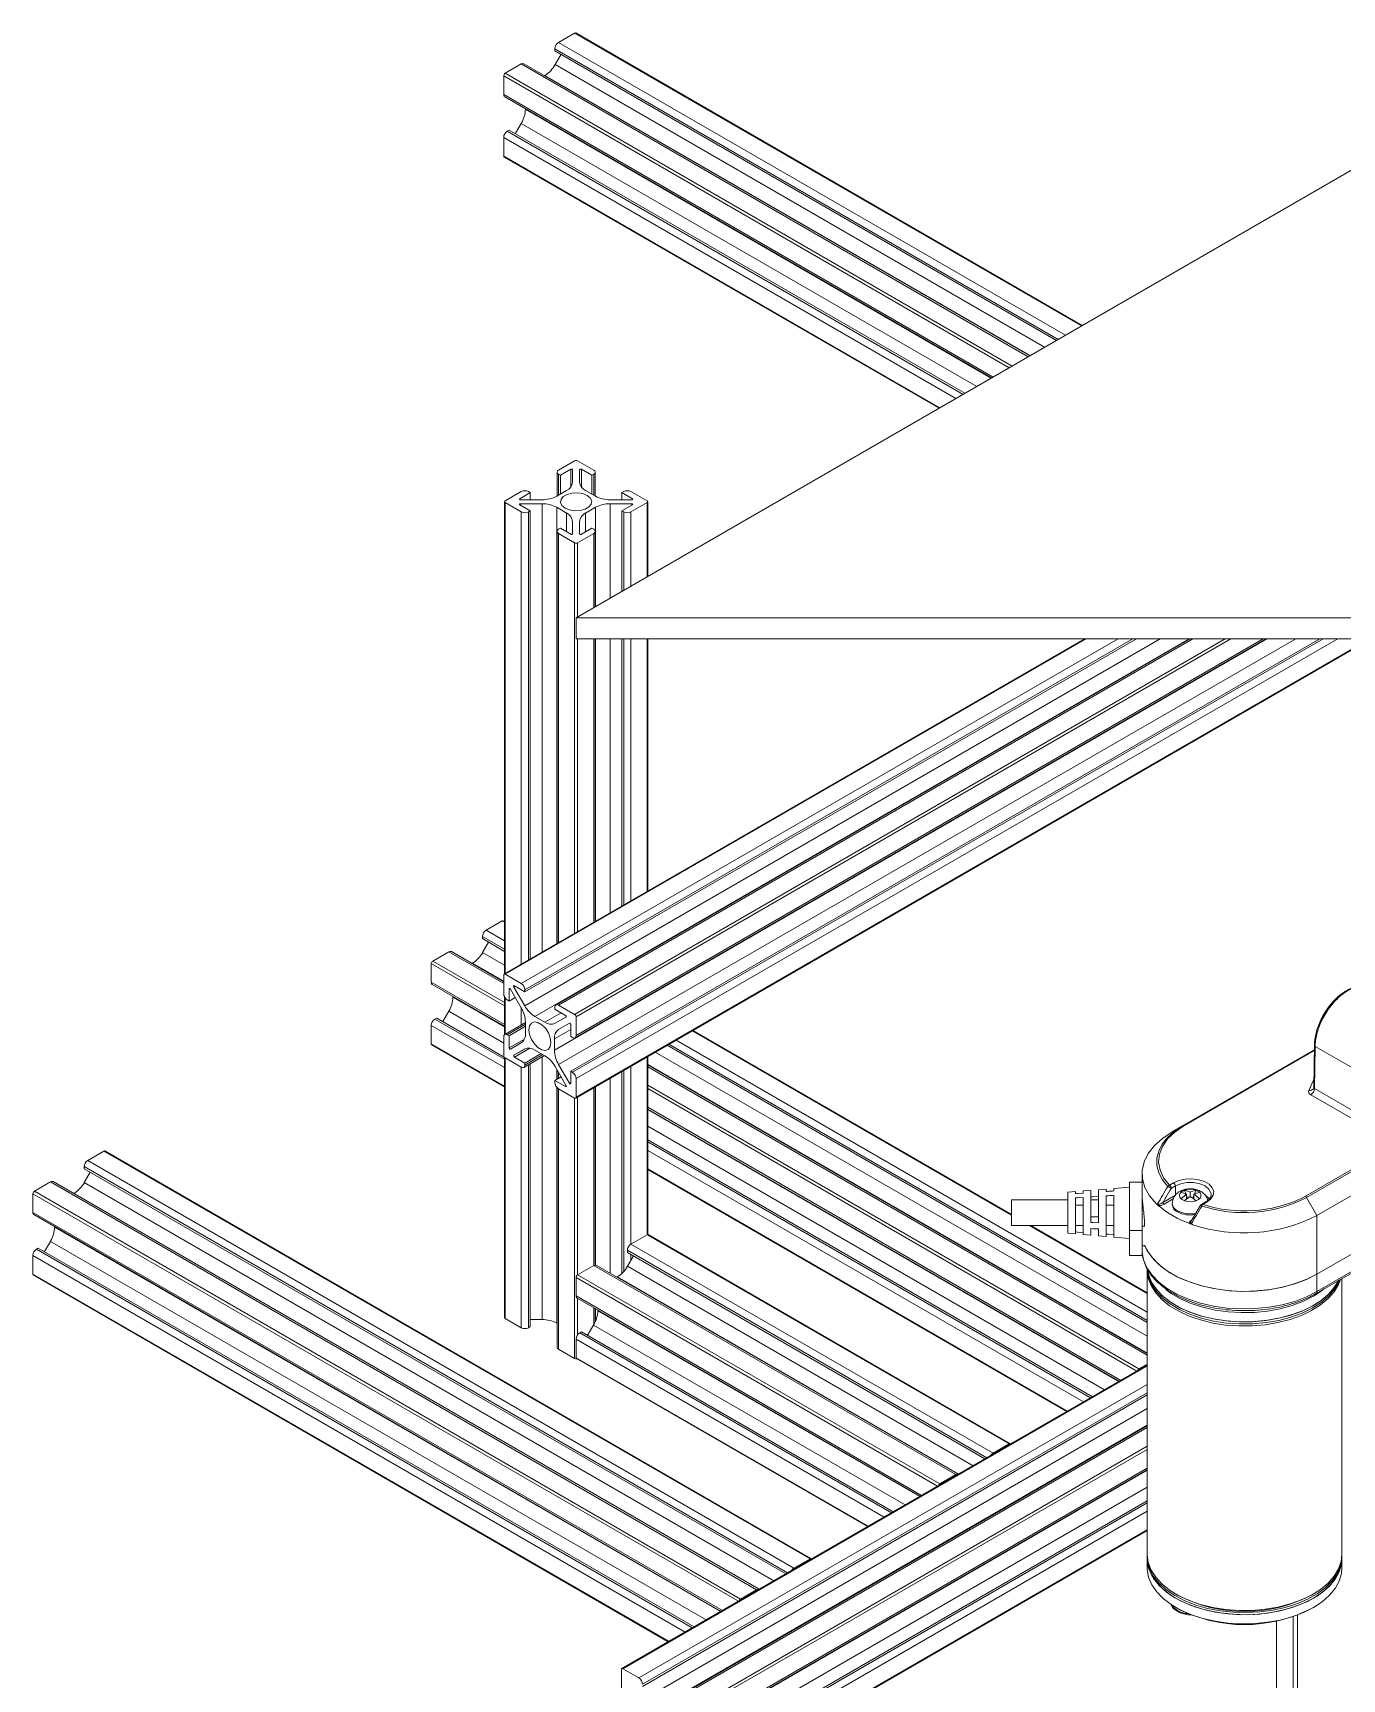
# Model space of a CAD drawing. Header units: millimetres. Extents: x -331 to 5585, y -2655 to 1513.
# Drawn here: x 4732.1 to 4987.7, y 817.2 to 1138.5 of the extents above; entities that cross this region are included whole.
import ezdxf

# ---------------------------------------------------------------- set-up
doc = ezdxf.new("R2010")
doc.units = ezdxf.units.MM

msp = doc.modelspace()

# ---------------------------------------------------------------- linework, layer by layer
at = {"color": 7, "linetype": 'Continuous', "lineweight": 15}
for p, q in [((4834.71, 1136.67), (4837.85, 1138.49)), ((4936.96, 1081.41), (4838.05, 1138.51)), ((4834, 1135.44), (4834, 1135.04)), ((4931.93, 1078.5), (4834, 1135.04)), ((4834.04, 1132.34), (4835.19, 1134.35)), ((4824.28, 1130.65), (4827.42, 1132.46)), ((4926.7, 1075.49), (4827.92, 1132.51)), ((4824, 1126.52), (4824, 1130.16)), ((4831.96, 1130.18), (4832.04, 1130.23)), ((4824.2, 1126.07), (4919.26, 1071.19)), ((4828.24, 1123.65), (4828.24, 1123.74)), ((4825.06, 1119.54), (4824.7, 1119.34)), ((4825.06, 1119.54), (4914.04, 1068.18)), ((4826.25, 1118.85), (4827.41, 1120.86)), ((4824, 1114.48), (4824, 1118.11)), ((4824.08, 1114.3), (4909, 1065.27)), ((4990.17, 1112.13), (4838.14, 1024.36)), ((4834.71, 1053.2), (4837.85, 1055.02)), ((4838.42, 1055.02), (4841.57, 1053.2)), ((4834.42, 1052.79), (4834.42, 1048.13)), ((4835.06, 1052.18), (4834.71, 1052.38)), ((4837.11, 1053.36), (4835.06, 1052.18)), ((4835.06, 1052.18), (4835.06, 1048.5)), ((4837.45, 1050.84), (4837.45, 1053.28)), ((4838.83, 1053.28), (4838.83, 1050.84)), ((4841.21, 1052.18), (4839.17, 1053.36)), ((4841.57, 1052.38), (4841.21, 1052.18)), ((4841.21, 1048.5), (4841.21, 1052.18)), ((4841.86, 1048.13), (4841.86, 1052.79)), ((4824.28, 1047.18), (4827.42, 1048.99)), ((4829.19, 1048.79), (4827.15, 1047.61)), ((4828.84, 1048.99), (4829.19, 1048.79)), ((4829.19, 1047.41), (4829.19, 1048.79)), ((4834.34, 1048.09), (4836.28, 1049.21)), ((4840, 1049.21), (4841.93, 1048.09)), ((4847.08, 1048.79), (4847.44, 1048.99)), ((4849.13, 1047.61), (4847.08, 1048.79)), ((4847.08, 1048.79), (4847.08, 1047.41)), ((4848.85, 1048.99), (4852, 1047.18)), ((4824.16, 1047.01), (4824.16, 954.86)), ((4827.42, 1045.03), (4824.28, 1046.85)), ((4827.15, 1046.42), (4829.19, 1045.24)), ((4827.29, 1047.41), (4831.51, 1047.41)), ((4831.51, 1046.62), (4827.29, 1046.62)), ((4829.19, 1045.24), (4828.84, 1045.03)), ((4829.19, 1045.24), (4829.19, 957.77)), ((4836.28, 1044.82), (4834.34, 1045.94)), ((4841.93, 1045.94), (4840, 1044.82)), ((4844.76, 1047.41), (4848.99, 1047.41)), ((4848.99, 1046.62), (4844.76, 1046.62)), ((4847.08, 1045.24), (4849.13, 1046.42)), ((4847.44, 1045.03), (4847.08, 1045.24)), ((4847.08, 1029.53), (4847.08, 1045.24)), ((4852, 1046.85), (4848.85, 1045.03)), ((4852.11, 1032.43), (4852.11, 1047.01)), ((4834.42, 1041.24), (4834.42, 960.78)), ((4834.71, 1041.65), (4835.06, 1041.85)), ((4835.06, 1041.85), (4837.11, 1040.67)), ((4837.45, 1040.75), (4837.45, 1043.19)), ((4838.83, 1043.19), (4838.83, 1040.75)), ((4839.17, 1040.67), (4841.21, 1041.85)), ((4841.21, 1041.85), (4841.57, 1041.65)), ((4841.86, 1026.51), (4841.86, 1041.24)), ((4837.85, 1039.01), (4834.71, 1040.83)), ((4841.57, 1040.83), (4838.42, 1039.01)), ((4838.14, 1024.36), (5142.19, 1024.36)), ((4838.14, 1024.36), (4838.14, 1020.28)), ((4937.48, 1020.28), (4824.08, 954.81)), ((4947.54, 1020.28), (4828.13, 951.34)), ((4957.99, 1020.28), (4834.21, 948.82)), ((4837.08, 935.85), (4983.33, 1020.28)), ((4837.93, 942.38), (4972.88, 1020.28)), ((4838.14, 1020.28), (5142.19, 1020.28)), ((4841.86, 965.08), (4841.86, 1020.28)), ((4847.08, 968.09), (4847.08, 1020.28)), ((4852.11, 971), (4852.11, 1020.28)), ((4838.05, 930.61), (4990.08, 1018.37)), ((4820.57, 963.37), (4823.71, 965.19)), ((4824.16, 965.06), (4823.91, 965.21)), ((4819.86, 962.15), (4819.86, 961.74)), ((4824.16, 959.25), (4819.86, 961.74)), ((4819.89, 959.04), (4821.05, 961.05)), ((4810.14, 957.35), (4813.28, 959.17)), ((4824, 953.32), (4813.78, 959.22)), ((4809.85, 953.23), (4809.85, 956.86)), ((4817.82, 956.89), (4817.89, 956.93)), ((4824, 954.63), (4824, 951)), ((4827.42, 952.98), (4824.28, 954.79)), ((4810.06, 952.77), (4824.16, 944.63)), ((4825.06, 949.57), (4825.06, 951.93)), ((4825.3, 951.91), (4827.41, 948.25)), ((4828.1, 948.65), (4825.99, 952.3)), ((4826.09, 952.53), (4828.13, 951.34)), ((4828.13, 951.75), (4828.13, 951.34)), ((4814.1, 950.35), (4814.1, 950.44)), ((4824.16, 950.38), (4824.16, 943.02)), ((4825.06, 949.57), (4824.7, 949.77)), ((4825.06, 949.57), (4826.25, 950.26)), ((4834, 947.96), (4834, 948.36)), ((4834, 947.96), (4836.05, 946.77)), ((4837.85, 946.96), (4834.71, 948.77)), ((4809.85, 941.18), (4809.85, 944.82)), ((4810.91, 946.24), (4810.56, 946.04)), ((4810.91, 946.24), (4824.11, 938.63)), ((4812.11, 945.56), (4813.27, 947.56)), ((4828.24, 945.37), (4824.2, 943.04)), ((4828.24, 945.46), (4828.24, 943.22)), ((4832.04, 945.42), (4830.1, 946.54)), ((4836.15, 946.44), (4834.04, 945.22)), ((4834.72, 944.03), (4836.84, 945.25)), ((4837.08, 944.99), (4837.08, 942.63)), ((4838.14, 942.83), (4838.14, 946.47)), ((4824, 942.59), (4824, 938.95)), ((4824.7, 942.99), (4825.06, 942.79)), ((4828.24, 944.63), (4825.06, 942.79)), ((4825.06, 940.43), (4825.06, 942.79)), ((4833.89, 939.96), (4833.89, 942.2)), ((4837.43, 942.42), (4837.08, 942.63)), ((4923.16, 907.91), (4860.95, 943.82)), ((4809.94, 941), (4824.16, 932.79)), ((4824.16, 938.56), (4824.16, 887.79)), ((4824.28, 938.46), (4827.42, 936.65)), ((4827.41, 941.39), (4825.3, 940.17)), ((4825.99, 938.98), (4828.1, 940.2)), ((4828.13, 937.46), (4826.09, 938.64)), ((4827.92, 936.6), (4831.96, 938.93)), ((4828.13, 937.46), (4831.31, 939.3)), ((4830.1, 940), (4832.04, 938.88)), ((4852.11, 903.99), (4852.11, 938.72)), ((4949.66, 886.81), (4855.92, 940.92)), ((4956.53, 925.2), (4982.27, 940.06)), ((4982.29, 941.09), (4982.16, 932.69)), ((4982.43, 940.72), (4982.31, 932.49)), ((4991.99, 935.2), (4982.43, 940.72)), ((4828.13, 937.46), (4828.13, 937.05)), ((4829.19, 937.33), (4829.19, 886.01)), ((4834.04, 936.77), (4836.15, 933.11)), ((4834.42, 936.12), (4834.42, 934.31)), ((4836.84, 933.51), (4834.72, 937.17)), ((4837.08, 935.85), (4837.08, 933.49)), ((4837.08, 935.85), (4837.43, 935.65)), ((4847.08, 896.39), (4847.08, 935.82)), ((4949.66, 880.78), (4852.11, 937.09)), ((4835.19, 934.76), (4834, 934.08)), ((4834, 933.67), (4834, 934.08)), ((4836.05, 932.89), (4834, 934.08)), ((4834.42, 932.68), (4834.42, 882.01)), ((4834.71, 932.44), (4837.85, 930.63)), ((4838.14, 930.79), (4838.14, 934.42)), ((4841.86, 898.03), (4841.86, 932.8)), ((4981.21, 932.1), (4982.14, 934.1)), ((4982.31, 932.49), (4991.99, 926.9)), ((4980.53, 911.47), (5012.8, 930.09)), ((5013.05, 929.83), (4980.78, 911.2)), ((4991.69, 925.44), (4981.6, 931.27)), ((4852.11, 928.49), (4944.18, 875.34)), ((5016.42, 927.12), (4982.8, 907.71)), ((4852.11, 922.46), (4938.96, 872.33)), ((4954.52, 924.04), (4956.53, 925.2)), ((4742.78, 918.47), (4745.93, 920.28)), ((4883.82, 840.68), (4745.93, 920.28)), ((4884.02, 840.7), (4746.13, 920.3)), ((4742.08, 917.24), (4742.08, 916.84)), ((4879.07, 837.75), (4742.08, 916.84)), ((4742.11, 914.14), (4743.27, 916.15)), ((4742.78, 918.47), (4880.67, 838.87)), ((4852.11, 916.65), (4933.93, 869.42)), ((4948.66, 915.87), (4948.66, 911.75)), ((5017.45, 916.28), (4982.8, 896.28)), ((4732.35, 912.45), (4735.5, 914.26)), ((4873.39, 834.66), (4735.5, 914.26)), ((4873.85, 834.74), (4736, 914.31)), ((4938.66, 912.61), (4937.16, 912.49)), ((4941.66, 912.86), (4940.16, 912.74)), ((4946.16, 913.24), (4943.16, 912.99)), ((4948.66, 914.24), (4946.16, 914.24)), ((4953.98, 913.61), (4954.8, 914.08)), ((4955.15, 913.47), (4954.34, 913)), ((4955.15, 911.67), (4955.15, 913.47)), ((4956.87, 912.61), (4956.95, 912.65)), ((4956.96, 912.65), (4956.95, 912.65)), ((4956.95, 912.65), (4957.24, 911.89)), ((4958.86, 911.89), (4959.15, 912.65)), ((4959.14, 912.65), (4959.15, 912.65)), ((4959.15, 912.65), (4959.24, 912.61)), ((4982.8, 892.85), (5017.45, 912.85)), ((4732.07, 908.32), (4732.07, 911.96)), ((4732.35, 912.45), (4870.24, 832.85)), ((4740.04, 911.98), (4740.11, 912.03)), ((4934.16, 910.74), (4923.16, 910.74)), ((4935.66, 912.36), (4934.16, 912.24)), ((4935.66, 909.75), (4937.16, 909.75)), ((4937.16, 912.49), (4937.16, 912.09)), ((4940.16, 910.74), (4938.66, 910.74)), ((4941.66, 909.75), (4943.16, 909.75)), ((4952.73, 910.27), (4955.15, 911.67)), ((4954.55, 910.05), (4954.55, 909.83)), ((4956.24, 912.24), (4956.32, 912.29)), ((4956.26, 912.24), (4956.24, 912.24)), ((4956.24, 910.97), (4956.26, 910.98)), ((4956.32, 910.93), (4956.24, 910.97)), ((4956.95, 910.56), (4956.87, 910.61)), ((4956.95, 910.56), (4956.96, 910.57)), ((4957.34, 910.91), (4957.34, 911.84)), ((4957.34, 911.63), (4957.56, 911.08)), ((4958.05, 911.44), (4958.05, 912.25)), ((4960.06, 909.7), (4958.21, 906.57)), ((4958.55, 911.08), (4958.76, 911.63)), ((4958.76, 910.91), (4958.76, 911.84)), ((4959.15, 910.56), (4959.14, 910.57)), ((4959.24, 910.61), (4959.15, 910.56)), ((4959.78, 912.29), (4959.86, 912.24)), ((4959.86, 910.97), (4959.78, 910.93)), ((4959.85, 912.24), (4959.86, 912.24)), ((4959.86, 910.97), (4959.85, 910.98)), ((4961.05, 910.35), (4960.24, 909.88)), ((4961.3, 910.32), (4960.49, 909.85)), ((4962.15, 911.79), (4962.15, 911.86)), ((4980.78, 911.2), (4982.8, 907.71)), ((4982.63, 892.48), (5012.61, 909.78)), ((4732.28, 907.87), (4866.4, 830.44)), ((4938.66, 907.47), (4940.16, 907.47)), ((4982.8, 896.28), (4982.8, 907.71)), ((4736.31, 905.45), (4736.31, 905.54)), ((4848.85, 902.14), (4852, 903.96)), ((4922.71, 863.14), (4852, 903.96)), ((4922.91, 863.16), (4852.2, 903.98)), ((4923.16, 905.74), (4934.16, 905.74)), ((4949.66, 892.62), (4926.92, 905.74)), ((4934.16, 904.24), (4935.66, 904.11)), ((4935.66, 905.74), (4937.16, 905.74)), ((4937.16, 903.99), (4938.66, 903.86)), ((4940.16, 903.74), (4941.66, 903.61)), ((4941.66, 905.74), (4943.16, 905.74)), ((4943.16, 903.49), (4946.16, 903.24)), ((4946.16, 904.78), (4948.66, 904.78)), ((4946.16, 899.88), (4946.16, 904.78)), ((4948.66, 899.88), (4948.66, 904.78)), ((4732.07, 896.28), (4732.07, 899.91)), ((4733.13, 901.34), (4732.78, 901.14)), ((4733.13, 901.34), (4861.18, 827.42)), ((4734.33, 900.65), (4735.49, 902.66)), ((4848.14, 900.92), (4848.14, 900.51)), ((4917.96, 860.2), (4848.14, 900.51)), ((4848.18, 897.81), (4849.34, 899.82)), ((4848.85, 902.14), (4919.56, 861.32)), ((4946.16, 899.88), (4948.66, 899.88)), ((4948.66, 901.8), (4949.17, 901.8)), ((4948.66, 901.01), (4948.66, 900.84)), ((4838.42, 896.12), (4841.57, 897.94)), ((4912.28, 857.12), (4841.57, 897.94)), ((4912.74, 857.19), (4842.07, 897.99)), ((4949.66, 897.09), (4949.66, 841.57)), ((4732.15, 896.1), (4856.14, 824.52)), ((4838.14, 892), (4838.14, 895.63)), ((4838.42, 896.12), (4909.13, 855.3)), ((4846.1, 895.65), (4846.18, 895.7)), ((4982.8, 896.28), (4982.8, 892.85)), ((4987.66, 841.57), (4987.66, 895.38)), ((4838.34, 891.54), (4905.29, 852.89)), ((4827.42, 885.81), (4824.28, 887.63)), ((4831.51, 887.39), (4829.19, 887.39)), ((4841.86, 886.93), (4841.86, 889.51)), ((4842.38, 889.12), (4842.38, 889.21)), ((4828.84, 885.81), (4829.19, 886.01)), ((4834.42, 886.67), (4834.34, 886.72)), ((4838.14, 879.95), (4838.14, 883.59)), ((4839.2, 885.01), (4838.84, 884.81)), ((4839.2, 885.01), (4900.07, 849.87)), ((4840.39, 884.32), (4841.55, 886.33)), ((4837.85, 879.79), (4834.71, 881.6)), ((4838.22, 879.77), (4895.04, 846.97)), ((4949.66, 878.5), (4847.06, 819.27)), ((4948.02, 877.75), (4949.66, 878.69)), ((4949.66, 872.69), (4851.11, 815.8)), ((4949.66, 866.66), (4857.19, 813.28)), ((4919.56, 861.32), (4922.71, 863.14)), ((4860.91, 806.84), (4949.66, 858.07)), ((4909.13, 855.3), (4912.28, 857.12)), ((4860.06, 800.31), (4949.66, 852.04)), ((4861.04, 795.07), (4949.66, 846.23)), ((4880.67, 838.87), (4883.82, 840.68)), ((4949.66, 841.16), (4949.66, 840.75)), ((4949.66, 840.75), (4949.66, 838.96)), ((4987.66, 840.75), (4987.66, 841.16)), ((4987.66, 838.96), (4987.66, 840.75)), ((4870.24, 832.85), (4873.39, 834.66)), ((4955.22, 833.81), (4955.57, 833.61)), ((4981.74, 833.61), (4982.09, 833.81)), ((4974.91, 828.54), (4974.91, 793.72)), ((4846.98, 819.09), (4846.98, 815.46)), ((4850.41, 817.44), (4847.26, 819.25))]:
    msp.add_line(p, q, dxfattribs=at)
at = {"color": 8, "linetype": 'Continuous', "lineweight": 15}
for p, q in [((4936.84, 1081.34), (4837.85, 1138.49)), ((4834, 1135.44), (4932.28, 1078.71)), ((4834.71, 1136.67), (4933.69, 1079.53)), ((4926.41, 1075.32), (4827.42, 1132.46)), ((4834.04, 1132.34), (4929.61, 1077.17)), ((4922.7, 1073.18), (4824, 1130.16)), ((4824.28, 1130.65), (4923.26, 1073.5)), ((4926.78, 1075.53), (4832.04, 1130.23)), ((4824, 1126.52), (4919.55, 1071.36)), ((4828.24, 1123.65), (4919.18, 1071.15)), ((4824.7, 1119.34), (4913.68, 1067.97)), ((4916.35, 1069.52), (4827.41, 1120.86)), ((4912.27, 1067.16), (4824, 1118.11)), ((4824, 1114.48), (4909.12, 1065.34)), ((4834.71, 1048.3), (4834.71, 1052.38)), ((4837.11, 1049.91), (4837.11, 1053.36)), ((4839.17, 1053.36), (4839.17, 1049.91)), ((4841.57, 1048.3), (4841.57, 1052.38)), ((4827.15, 1047.61), (4827.15, 1047.45)), ((4849.13, 1047.45), (4849.13, 1047.61)), ((4824.28, 1046.85), (4824.28, 954.93)), ((4827.29, 1046.62), (4827.29, 1046.34)), ((4827.42, 956.75), (4827.42, 1045.03)), ((4828.84, 957.56), (4828.84, 1045.03)), ((4831.51, 959.1), (4831.51, 1046.62)), ((4834.34, 1045.94), (4834.34, 960.74)), ((4836.28, 1041.15), (4836.28, 1044.82)), ((4840, 1044.82), (4840, 1041.15)), ((4841.93, 1026.55), (4841.93, 1045.94)), ((4844.76, 1046.62), (4844.76, 1028.19)), ((4847.44, 1029.73), (4847.44, 1045.03)), ((4848.85, 1045.03), (4848.85, 1030.55)), ((4848.99, 1046.34), (4848.99, 1046.62)), ((4852, 1032.36), (4852, 1046.85)), ((4834.71, 1040.83), (4834.71, 960.95)), ((4837.85, 962.77), (4837.85, 1039.01)), ((4838.42, 1039.01), (4838.42, 1024.52)), ((4841.57, 1026.34), (4841.57, 1040.83)), ((4937.71, 1020.28), (4824.28, 954.79)), ((4827.42, 952.98), (4944.01, 1020.28)), ((4828.1, 948.65), (4952.18, 1020.28)), ((4828.13, 951.75), (4946.84, 1020.28)), ((4957.84, 1020.28), (4830.1, 946.54)), ((4833.89, 939.96), (4973.03, 1020.28)), ((4958.57, 1020.28), (4834.71, 948.77)), ((4978.69, 1020.28), (4834.72, 937.17)), ((4837.43, 935.65), (4984.03, 1020.28)), ((4837.85, 946.96), (4964.87, 1020.28)), ((4966, 1020.28), (4838.14, 946.47)), ((4838.14, 942.83), (4972.29, 1020.28)), ((4986.86, 1020.28), (4838.14, 934.42)), ((4838.14, 930.79), (4990.17, 1018.55)), ((4838.42, 1020.28), (4838.42, 963.09)), ((4841.57, 964.91), (4841.57, 1020.28)), ((4841.93, 965.12), (4841.93, 1020.28)), ((4844.76, 1020.28), (4844.76, 966.75)), ((4847.44, 968.3), (4847.44, 1020.28)), ((4848.85, 1020.28), (4848.85, 969.11)), ((4852, 970.93), (4852, 1020.28)), ((4824.16, 964.93), (4823.71, 965.19)), ((4819.86, 962.15), (4824.16, 959.66)), ((4820.57, 963.37), (4824.16, 961.3)), ((4824, 952.98), (4813.28, 959.17)), ((4819.89, 959.04), (4824.16, 956.58)), ((4824.16, 948.6), (4809.85, 956.86)), ((4810.14, 957.35), (4824.16, 949.25)), ((4824, 953.41), (4817.89, 956.93)), ((4809.85, 953.23), (4824.16, 944.97)), ((4825.2, 952.01), (4825.06, 951.93)), ((4826.23, 952.44), (4825.99, 952.3)), ((4814.1, 950.35), (4824.16, 944.54)), ((4824.28, 950.18), (4824.28, 943.09)), ((4827.42, 944.9), (4827.42, 948.22)), ((4824.16, 936.56), (4809.85, 944.82)), ((4810.56, 946.04), (4824.16, 938.19)), ((4824, 941.37), (4813.27, 947.56)), ((4824.7, 942.99), (4828.24, 945.04)), ((4832.04, 945.42), (4835.22, 947.25)), ((4834.72, 944.03), (4836.84, 945.25)), ((4825.06, 940.43), (4828.05, 942.15)), ((4837.08, 944.03), (4833.89, 942.2)), ((4857.69, 941.94), (4949.66, 888.85)), ((4923.16, 907.78), (4860.83, 943.76)), ((4809.85, 941.18), (4824.16, 932.92)), ((4824.28, 938.46), (4824.28, 887.63)), ((4825.99, 938.98), (4828.12, 940.22)), ((4829.08, 940.37), (4826.09, 938.64)), ((4828.13, 937.05), (4831.67, 939.1)), ((4831.51, 887.39), (4831.51, 938.67)), ((4852, 903.96), (4852, 938.65)), ((4853.6, 939.58), (4949.66, 884.13)), ((4856.27, 941.12), (4949.66, 887.21)), ((4982.27, 939.89), (4956.78, 925.18)), ((4827.42, 885.81), (4827.42, 936.65)), ((4828.84, 885.81), (4828.84, 937.12)), ((4834.34, 936.25), (4834.34, 934.27)), ((4834.71, 935.61), (4834.71, 934.48)), ((4847.44, 896.77), (4847.44, 936.02)), ((4848.85, 936.84), (4848.85, 902.14)), ((4949.66, 880.86), (4852.11, 937.17)), ((4949.66, 880.44), (4852.11, 936.75)), ((4834.34, 932.77), (4834.34, 886.72)), ((4834.71, 932.44), (4834.71, 881.6)), ((4836.05, 932.89), (4836.19, 932.98)), ((4836.84, 933.51), (4837.08, 933.65)), ((4841.57, 897.94), (4841.57, 932.63)), ((4841.93, 898.03), (4841.93, 932.85)), ((4844.76, 934.48), (4844.76, 896.43)), ((4852.11, 933.12), (4948.02, 877.75)), ((4947.62, 877.33), (4852.11, 932.46)), ((4982.18, 934.09), (4982.14, 934.1)), ((4837.85, 879.79), (4837.85, 930.63)), ((4838.42, 930.82), (4838.42, 896.12)), ((4852.11, 928.83), (4944.47, 875.51)), ((4852.11, 928.4), (4944.11, 875.3)), ((4941.28, 873.66), (4852.11, 925.14)), ((4852.11, 922.05), (4938.6, 872.12)), ((4937.19, 871.31), (4852.11, 920.42)), ((4742.08, 917.24), (4879.42, 837.96)), ((4852.11, 916.79), (4934.04, 869.49)), ((4742.11, 914.14), (4876.75, 836.41)), ((4869.84, 832.43), (4732.07, 911.96)), ((4873.92, 834.78), (4740.11, 912.03)), ((4954.71, 910.93), (4952.94, 909.9)), ((4961.5, 910.68), (4961.45, 910.73)), ((4962.15, 911.72), (4962.15, 911.79)), ((4979.98, 911.16), (4980.53, 911.47)), ((4732.07, 908.32), (4866.69, 830.61)), ((4958.34, 906.79), (4958.31, 906.8)), ((4736.31, 905.45), (4866.32, 830.4)), ((4949.66, 892.48), (4926.69, 905.74)), ((4948.66, 905.64), (4949.17, 905.64)), ((4859.41, 826.4), (4732.07, 899.91)), ((4732.78, 901.14), (4860.82, 827.22)), ((4863.5, 828.76), (4735.49, 902.66)), ((4848.14, 900.92), (4918.31, 860.41)), ((4848.85, 900.1), (4848.85, 898.97)), ((4848.18, 897.81), (4915.64, 858.86)), ((4732.07, 896.28), (4856.26, 824.59)), ((4908.73, 854.88), (4838.14, 895.63)), ((4912.81, 857.23), (4846.18, 895.7)), ((4838.14, 892), (4905.58, 853.06)), ((4838.42, 891.49), (4838.42, 884.4)), ((4841.57, 886.36), (4841.57, 889.68)), ((4841.93, 887.1), (4841.93, 889.47)), ((4842.38, 889.12), (4905.22, 852.85)), ((4898.3, 848.85), (4838.14, 883.59)), ((4838.84, 884.81), (4899.71, 849.67)), ((4902.39, 851.21), (4841.55, 886.33)), ((4838.14, 879.95), (4895.15, 847.04)), ((4949.66, 878.37), (4847.26, 819.25)), ((4850.41, 817.44), (4949.66, 874.73)), ((4851.11, 816.21), (4949.66, 873.1)), ((4851.08, 813.11), (4949.66, 870.02)), ((4949.66, 866.75), (4853.08, 811)), ((4949.66, 866.33), (4857.69, 813.23)), ((4860.84, 811.42), (4949.66, 862.69)), ((4949.66, 862.04), (4861.12, 810.93)), ((4856.88, 804.42), (4949.66, 857.98)), ((4861.12, 807.29), (4949.66, 858.41)), ((4949.66, 854.71), (4857.7, 801.63)), ((4860.41, 800.11), (4949.66, 851.63)), ((4949.66, 850), (4861.12, 798.88)), ((4861.12, 795.25), (4949.66, 846.36)), ((4978.13, 829.4), (4978.13, 793.72)), ((4979.01, 829.72), (4979.01, 789.33))]:
    msp.add_line(p, q, dxfattribs=at)
at = {"color": 7, "linetype": 'Continuous', "lineweight": 15, "flags": 128}
for points in [[(4824, 1126.52), (4824.01, 1126.37), (4824.05, 1126.24), (4824.11, 1126.14), (4824.2, 1126.07), (4824.2, 1126.07)], [(4824, 1114.48), (4824, 1114.42), (4824.02, 1114.37), (4824.04, 1114.33), (4824.08, 1114.3), (4824.08, 1114.3)], [(4837.11, 1053.36), (4837.16, 1053.38), (4837.21, 1053.39), (4837.27, 1053.39), (4837.33, 1053.38), (4837.38, 1053.37), (4837.42, 1053.34), (4837.44, 1053.31), (4837.45, 1053.28)], [(4838.83, 1053.28), (4838.83, 1053.31), (4838.86, 1053.34), (4838.9, 1053.37), (4838.95, 1053.38), (4839.01, 1053.39), (4839.06, 1053.39), (4839.12, 1053.38), (4839.17, 1053.36)], [(4827.29, 1047.41), (4827.23, 1047.42), (4827.18, 1047.43), (4827.13, 1047.45), (4827.1, 1047.48), (4827.09, 1047.52), (4827.09, 1047.55), (4827.11, 1047.58), (4827.15, 1047.61)], [(4835.98, 1045.77), (4835.37, 1046.27), (4835.1, 1046.86), (4835.19, 1047.47), (4835.64, 1048.02), (4836.39, 1048.46), (4837.35, 1048.72), (4838.4, 1048.77), (4839.43, 1048.61), (4840.29, 1048.26), (4840.9, 1047.76), (4841.18, 1047.17), (4841.08, 1046.56), (4840.64, 1046), (4839.89, 1045.57), (4838.93, 1045.31), (4837.87, 1045.26), (4836.85, 1045.42), (4835.98, 1045.77)], [(4849.13, 1047.61), (4849.16, 1047.58), (4849.18, 1047.55), (4849.19, 1047.52), (4849.17, 1047.48), (4849.14, 1047.45), (4849.1, 1047.43), (4849.05, 1047.42), (4848.99, 1047.41)], [(4827.15, 1046.42), (4827.11, 1046.45), (4827.09, 1046.48), (4827.09, 1046.51), (4827.1, 1046.55), (4827.13, 1046.58), (4827.18, 1046.6), (4827.23, 1046.61), (4827.29, 1046.62)], [(4848.99, 1046.62), (4849.05, 1046.61), (4849.1, 1046.6), (4849.14, 1046.58), (4849.17, 1046.55), (4849.19, 1046.51), (4849.18, 1046.48), (4849.16, 1046.45), (4849.13, 1046.42)], [(4837.45, 1040.75), (4837.44, 1040.72), (4837.42, 1040.69), (4837.38, 1040.66), (4837.33, 1040.64), (4837.27, 1040.64), (4837.21, 1040.64), (4837.16, 1040.65), (4837.11, 1040.67)], [(4839.17, 1040.67), (4839.12, 1040.65), (4839.06, 1040.64), (4839.01, 1040.64), (4838.95, 1040.64), (4838.9, 1040.66), (4838.86, 1040.69), (4838.83, 1040.72), (4838.83, 1040.75)], [(4809.85, 953.23), (4809.87, 953.07), (4809.91, 952.94), (4809.97, 952.84), (4810.06, 952.77), (4810.06, 952.77)], [(4825.06, 951.93), (4825.06, 951.98), (4825.08, 952.01), (4825.11, 952.03), (4825.14, 952.03), (4825.18, 952.02), (4825.22, 951.99), (4825.26, 951.96), (4825.3, 951.91)], [(4825.99, 952.3), (4825.96, 952.36), (4825.95, 952.41), (4825.94, 952.46), (4825.95, 952.5), (4825.98, 952.53), (4826.01, 952.54), (4826.04, 952.54), (4826.09, 952.53)], [(4833.22, 941.46), (4833.09, 940.69), (4832.72, 940.16), (4832.14, 939.93), (4831.44, 940.04), (4830.69, 940.47), (4829.99, 941.18), (4829.41, 942.06), (4829.04, 943.03), (4828.91, 943.95), (4829.04, 944.73), (4829.41, 945.26), (4829.99, 945.49), (4830.69, 945.38), (4831.44, 944.95), (4832.14, 944.24), (4832.72, 943.36), (4833.09, 942.39), (4833.22, 941.46)], [(4836.05, 946.77), (4836.09, 946.74), (4836.13, 946.7), (4836.16, 946.65), (4836.18, 946.6), (4836.19, 946.55), (4836.19, 946.5), (4836.17, 946.46), (4836.15, 946.44)], [(4836.84, 945.25), (4836.87, 945.26), (4836.91, 945.25), (4836.95, 945.23), (4836.99, 945.19), (4837.03, 945.15), (4837.05, 945.1), (4837.07, 945.04), (4837.08, 944.99)], [(4809.85, 941.18), (4809.86, 941.12), (4809.87, 941.07), (4809.9, 941.03), (4809.94, 941), (4809.94, 941)], [(4825.3, 940.17), (4825.26, 940.16), (4825.22, 940.17), (4825.18, 940.19), (4825.14, 940.23), (4825.11, 940.27), (4825.08, 940.32), (4825.06, 940.38), (4825.06, 940.43)], [(4826.09, 938.64), (4826.04, 938.68), (4826.01, 938.72), (4825.98, 938.77), (4825.95, 938.82), (4825.94, 938.87), (4825.95, 938.92), (4825.96, 938.96), (4825.99, 938.98)], [(4836.15, 933.11), (4836.17, 933.06), (4836.19, 933.01), (4836.19, 932.96), (4836.18, 932.92), (4836.16, 932.89), (4836.13, 932.88), (4836.09, 932.88), (4836.05, 932.89)], [(4837.08, 933.49), (4837.07, 933.44), (4837.05, 933.41), (4837.03, 933.39), (4836.99, 933.39), (4836.95, 933.4), (4836.91, 933.43), (4836.87, 933.46), (4836.84, 933.51)], [(4982.12, 932.5), (4982.1, 932.46), (4982.1, 932.46)], [(4951.39, 910.05), (4950.1, 911.56), (4949.21, 913.17), (4948.74, 914.83), (4948.69, 916.51), (4949.06, 918.18), (4949.85, 919.8), (4951.04, 921.34), (4952.61, 922.76), (4954.52, 924.04)], [(4956.78, 925.18), (4955.03, 923.99), (4953.63, 922.64), (4952.62, 921.19), (4952.03, 919.66), (4951.87, 918.1), (4952.15, 916.54), (4952.86, 915.03), (4953.98, 913.61)], [(4954.84, 924.06), (4954.92, 924.13), (4956.53, 925.2)], [(4938.66, 912.61), (4938.66, 912.57), (4938.66, 912.16), (4938.66, 911.38), (4938.66, 910.29), (4938.66, 909.02), (4938.66, 907.66), (4938.66, 906.36)], [(4940.16, 912.74), (4940.16, 912.73), (4940.16, 912.49), (4940.16, 911.91), (4940.16, 911.05), (4940.16, 909.97), (4940.16, 908.75), (4940.16, 907.49), (4940.16, 906.29)], [(4941.66, 912.86), (4941.66, 912.8), (4941.66, 912.4)], [(4943.16, 912.99), (4943.16, 912.92), (4943.16, 912.5)], [(4946.16, 904.78), (4946.16, 906.16), (4946.16, 907.69), (4946.16, 909.25), (4946.16, 910.75), (4946.16, 912.07), (4946.16, 913.14), (4946.16, 913.87), (4946.16, 914.21), (4946.16, 914.24)], [(4948.66, 904.78), (4948.66, 906.16), (4948.66, 907.69), (4948.66, 909.25), (4948.66, 910.75), (4948.66, 912.07), (4948.66, 913.14)], [(4954.8, 914.08), (4955.85, 914.53), (4957.07, 914.8), (4958.38, 914.85), (4959.66, 914.69), (4960.81, 914.33), (4961.73, 913.79), (4962.36, 913.13), (4962.64, 912.39), (4962.55, 911.64), (4962.09, 910.93), (4961.3, 910.32)], [(4923.16, 910.74), (4923.16, 910.68), (4923.16, 910.28), (4923.16, 909.57), (4923.16, 908.66), (4923.16, 907.69), (4923.16, 906.8)], [(4934.16, 912.24), (4934.16, 912.22), (4934.16, 911.94), (4934.16, 911.32), (4934.16, 910.44), (4934.16, 909.35), (4934.16, 908.17), (4934.16, 907), (4934.16, 905.93)], [(4935.66, 912.36), (4935.66, 912.33), (4935.66, 911.98)], [(4937.16, 912.09), (4936.06, 912.01), (4935.66, 911.98)], [(4935.66, 911.12), (4936.06, 911.15), (4937.16, 911.22)], [(4935.66, 911.12), (4935.66, 910.09), (4935.66, 908.88), (4935.66, 907.61), (4935.66, 906.4), (4935.66, 905.37), (4935.66, 904.6), (4935.66, 904.18), (4935.66, 904.11)], [(4937.16, 911.22), (4937.16, 910.16), (4937.16, 908.91), (4937.16, 907.6), (4937.16, 906.35), (4937.16, 905.28), (4937.16, 904.49), (4937.16, 904.06), (4937.16, 903.99)], [(4938.66, 911.34), (4939.04, 911.36), (4940.16, 911.41)], [(4941.66, 911.53), (4941.66, 910.5), (4941.66, 909.29), (4941.66, 908), (4941.66, 906.72), (4941.66, 905.57), (4941.66, 904.62), (4941.66, 903.97), (4941.66, 903.64), (4941.66, 903.61)], [(4943.16, 911.64), (4943.16, 910.58), (4943.16, 909.33), (4943.16, 908), (4943.16, 906.69), (4943.16, 905.5), (4943.16, 904.52), (4943.16, 903.85), (4943.16, 903.52), (4943.16, 903.49)], [(4960.99, 911.65), (4961.7, 911.07), (4961.81, 910.94)], [(4732.07, 908.32), (4732.08, 908.17), (4732.13, 908.04), (4732.19, 907.94), (4732.28, 907.87), (4732.28, 907.87)], [(4923.16, 906.8), (4923.16, 906.12), (4923.16, 905.77), (4923.16, 905.74)], [(4940.16, 906.29), (4939.04, 906.34), (4938.66, 906.36)], [(4934.16, 905.93), (4934.16, 905.07), (4934.16, 904.49), (4934.16, 904.25), (4934.16, 904.24)], [(4937.16, 904.39), (4936.01, 904.47), (4935.66, 904.49)], [(4938.66, 905.14), (4939.04, 905.12), (4940.16, 905.07)], [(4938.66, 905.14), (4938.66, 904.34), (4938.66, 903.92), (4938.66, 903.86)], [(4940.16, 905.07), (4940.16, 904.31), (4940.16, 903.85), (4940.16, 903.74)], [(4943.16, 903.98), (4942.04, 904.05), (4941.66, 904.08)], [(4982.8, 896.28), (4980.74, 895.24), (4978.46, 894.38), (4975.99, 893.7), (4973.39, 893.22), (4970.7, 892.96), (4967.97, 892.9), (4965.26, 893.06), (4962.61, 893.44), (4960.07, 894.02), (4957.69, 894.79), (4955.51, 895.74), (4953.58, 896.85), (4951.93, 898.11), (4950.6, 899.48), (4949.59, 900.95), (4949.14, 901.93)], [(4949.14, 901.93), (4949.89, 900.45), (4950.98, 899.05), (4952.38, 897.73), (4954.07, 896.54), (4956.02, 895.49), (4958.2, 894.6), (4960.56, 893.88), (4963.07, 893.36), (4965.68, 893.03), (4968.34, 892.9), (4971, 892.98), (4973.63, 893.26), (4976.16, 893.74), (4978.57, 894.41), (4980.79, 895.26), (4982.8, 896.28)], [(4986.21, 893.31), (4985.06, 891.97), (4983.6, 890.73), (4981.87, 889.62), (4979.88, 888.65), (4977.69, 887.85), (4975.33, 887.23), (4972.85, 886.8), (4970.29, 886.57), (4967.69, 886.55), (4965.12, 886.72), (4962.61, 887.1), (4960.21, 887.68), (4957.97, 888.43), (4955.93, 889.36), (4954.13, 890.43), (4952.6, 891.64), (4951.37, 892.96), (4950.45, 894.36), (4949.88, 895.82), (4949.66, 897.31), (4949.66, 897.5)], [(4987.38, 895.22), (4987, 894.23), (4986.15, 892.82), (4984.98, 891.48), (4983.5, 890.25), (4981.75, 889.15), (4979.76, 888.19), (4977.55, 887.4), (4975.18, 886.79), (4972.69, 886.37), (4970.13, 886.16), (4967.53, 886.14), (4964.96, 886.33), (4962.46, 886.72), (4960.07, 887.31), (4957.84, 888.08), (4955.82, 889.01), (4954.03, 890.09), (4952.51, 891.31), (4951.3, 892.63), (4950.41, 894.04), (4949.86, 895.5), (4949.66, 896.99), (4949.66, 897.3)], [(4986.97, 894.99), (4986.21, 893.72), (4985.06, 892.38), (4983.6, 891.14), (4981.87, 890.03), (4979.88, 889.06), (4977.69, 888.26), (4975.33, 887.64), (4972.85, 887.21), (4970.29, 886.98), (4967.69, 886.96), (4965.12, 887.13), (4962.61, 887.51), (4960.21, 888.08), (4957.97, 888.84), (4955.93, 889.76), (4954.13, 890.84), (4952.6, 892.05), (4951.37, 893.36), (4950.45, 894.77), (4949.88, 896.23), (4949.71, 897.07)], [(4949.72, 897), (4949.93, 896.05), (4950.55, 894.59), (4951.5, 893.2), (4952.77, 891.89), (4954.34, 890.7), (4956.17, 889.64), (4958.24, 888.74), (4960.5, 888), (4962.91, 887.46), (4965.43, 887.1), (4968.01, 886.95), (4970.6, 887), (4973.16, 887.25), (4975.63, 887.71), (4977.97, 888.35), (4980.14, 889.17), (4982.09, 890.15)], [(4732.07, 896.28), (4732.08, 896.22), (4732.09, 896.17), (4732.12, 896.13), (4732.15, 896.1), (4732.15, 896.1)], [(4982.09, 891.95), (4980.14, 890.97), (4977.97, 890.15), (4975.63, 889.5), (4973.16, 889.05), (4970.6, 888.8), (4968.01, 888.74), (4965.43, 888.9), (4962.91, 889.25), (4960.5, 889.8), (4958.24, 890.53), (4956.17, 891.44), (4954.34, 892.5), (4953.27, 893.27)], [(4984.15, 893.36), (4983.8, 893.08), (4982.09, 891.95)], [(4987.2, 895.12), (4987.04, 894.73), (4986.21, 893.31)], [(4838.14, 892), (4838.15, 891.84), (4838.19, 891.71), (4838.26, 891.61), (4838.34, 891.54), (4838.34, 891.54)], [(4838.14, 879.95), (4838.14, 879.89), (4838.16, 879.84), (4838.19, 879.8), (4838.22, 879.77), (4838.22, 879.77)], [(4949.66, 841.57), (4949.66, 841.47), (4949.86, 839.98), (4950.41, 838.51), (4951.3, 837.11), (4952.51, 835.78), (4954.03, 834.57), (4955.82, 833.48), (4957.84, 832.55), (4960.07, 831.78), (4962.46, 831.2), (4964.96, 830.81), (4967.53, 830.62), (4970.13, 830.63), (4972.69, 830.85), (4975.18, 831.27), (4977.55, 831.88), (4979.76, 832.67), (4981.75, 833.62), (4983.5, 834.72), (4984.98, 835.95), (4986.15, 837.29), (4987, 838.71), (4987.5, 840.17), (4987.66, 841.57)], [(4949.66, 841.36), (4949.73, 840.18), (4950.14, 838.7), (4950.89, 837.27), (4951.97, 835.91), (4953.37, 834.65), (4955.05, 833.51), (4956.98, 832.51), (4959.13, 831.67)], [(4982.09, 833), (4980.14, 832.01), (4977.97, 831.19), (4975.63, 830.55), (4973.16, 830.1), (4970.6, 829.84), (4968.01, 829.79), (4965.43, 829.94), (4962.91, 830.3), (4960.5, 830.85), (4958.24, 831.58), (4956.17, 832.48), (4954.34, 833.54), (4952.77, 834.74), (4951.5, 836.04), (4950.55, 837.43), (4949.93, 838.89), (4949.67, 840.38), (4949.66, 840.75)], [(4949.66, 840.75), (4949.73, 839.77), (4950.14, 838.3), (4950.89, 836.86), (4951.97, 835.5), (4953.37, 834.24), (4955.05, 833.1), (4956.98, 832.1), (4959.13, 831.26)], [(4949.66, 838.96), (4949.67, 838.58), (4949.93, 837.09), (4950.55, 835.64), (4951.5, 834.24), (4952.77, 832.94), (4954.34, 831.75), (4956.17, 830.69), (4958.24, 829.78), (4960.5, 829.05), (4962.91, 828.5), (4965.43, 828.15), (4968.01, 827.99), (4970.6, 828.04), (4973.16, 828.3), (4975.63, 828.75), (4977.97, 829.39), (4980.14, 830.22), (4982.09, 831.2)], [(4959.13, 831.67), (4961.45, 831.01), (4963.92, 830.54), (4966.47, 830.26), (4969.06, 830.19), (4971.64, 830.33), (4974.17, 830.66), (4976.59, 831.19), (4978.87, 831.91), (4980.95, 832.8), (4982.81, 833.84), (4984.41, 835.02), (4985.71, 836.32), (4986.69, 837.7), (4987.34, 839.15), (4987.64, 840.64), (4987.65, 841.36)], [(4959.13, 831.26), (4961.45, 830.6), (4963.92, 830.13), (4966.47, 829.86), (4969.06, 829.79), (4971.64, 829.92), (4974.17, 830.25), (4976.59, 830.79), (4978.87, 831.5), (4980.95, 832.39), (4982.81, 833.43), (4984.41, 834.62), (4985.71, 835.91), (4986.69, 837.3), (4987.34, 838.75), (4987.64, 840.23), (4987.66, 840.75)], [(4987.66, 840.75), (4987.56, 839.63), (4987.12, 838.15), (4986.33, 836.73), (4985.22, 835.38), (4983.8, 834.12), (4982.09, 833)], [(4982.09, 831.2), (4983.8, 832.33), (4985.22, 833.58), (4986.33, 834.93), (4987.12, 836.36), (4987.56, 837.83), (4987.66, 838.96)]]:
    msp.add_lwpolyline(points, dxfattribs=at)
at = {"color": 8, "linetype": 'Continuous', "lineweight": 15, "flags": 128}
for points in [[(4953.68, 913.39), (4952.64, 914.68), (4951.93, 916.04), (4951.56, 917.44), (4951.55, 918.87), (4951.89, 920.27), (4952.58, 921.64), (4953.59, 922.93), (4954.84, 924.06)], [(4962.15, 911.86), (4962.1, 912.16), (4961.7, 912.87), (4960.95, 913.47), (4959.91, 913.9), (4958.69, 914.13), (4957.41, 914.13), (4956.19, 913.9), (4955.15, 913.47)], [(4948.66, 900.84), (4948.67, 900.62), (4948.95, 899.05), (4949.59, 897.52), (4950.6, 896.05), (4951.93, 894.68), (4953.58, 893.42), (4955.51, 892.31), (4957.69, 891.36), (4960.07, 890.59), (4962.61, 890.01), (4965.26, 889.63), (4967.97, 889.47), (4970.7, 889.53), (4973.39, 889.8), (4975.99, 890.27), (4978.46, 890.95), (4980.74, 891.81), (4982.8, 892.85)]]:
    msp.add_lwpolyline(points, dxfattribs=at)
at = {"color": 7, "linetype": 'Continuous', "lineweight": 15}
for centre, radius, start, end in [((4837.97, 1138.32), 0.201, 65.6903, 125.6538), ((4835.54, 1135.37), 1.54, 122.6021, 177.3955), ((4827.72, 1132.06), 0.503, 65.6886, 125.6322), ((4828.98, 1135.12), 5.77, 301.955, 331.1445), ((4824.61, 1130.13), 0.615, 122.595, 177.4), ((4822.47, 1123.85), 5.77, 328.8572, 358.043), ((4825.53, 1118.04), 1.54, 122.6092, 177.3923), ((4838.14, 1054.47), 0.615, 62.6096, 117.3904), ((4834.86, 1052.79), 0.437, 110.7831, 249.2183), ((4835.45, 1051.04), 2.01, 294.3738, 354.3056), ((4840.83, 1051.04), 2.01, 185.6949, 245.6257), ((4841.41, 1052.79), 0.437, 290.7818, 69.2167), ((4828.13, 1047.63), 1.54, 62.6086, 117.3904), ((4831.63, 1053.18), 5.77, 268.8557, 298.0407), ((4844.65, 1053.18), 5.77, 241.9596, 271.144), ((4848.14, 1047.63), 1.54, 62.61, 117.3895), ((4824.34, 1047.01), 0.175, 110.7874, 249.2126), ((4828.13, 1046.4), 1.54, 242.6103, 297.3902), ((4831.63, 1040.85), 5.77, 61.9601, 91.1438), ((4835.45, 1042.99), 2.01, 5.6957, 65.6243), ((4840.83, 1042.99), 2.01, 114.3749, 174.3059), ((4844.65, 1040.85), 5.77, 88.8556, 118.0401), ((4848.14, 1046.4), 1.54, 242.6088, 297.3917), ((4851.93, 1047.01), 0.175, 290.7749, 69.2177), ((4834.86, 1041.24), 0.437, 110.7867, 249.2148), ((4841.41, 1041.24), 0.437, 290.7812, 69.2188), ((4838.14, 1039.56), 0.615, 242.6105, 297.392), ((4823.83, 965.02), 0.201, 65.7204, 125.5685), ((4821.39, 962.08), 1.54, 122.6086, 177.3934), ((4813.58, 958.76), 0.503, 65.7008, 125.5991), ((4814.84, 961.82), 5.77, 301.9551, 331.1444), ((4810.47, 956.83), 0.615, 122.6149, 177.39), ((4824.17, 954.66), 0.175, 50.7724, 189.2273), ((4826.6, 951.68), 1.54, 2.6054, 57.3971), ((4808.33, 950.55), 5.77, 328.8545, 358.045), ((4825.53, 951.07), 1.54, 182.6048, 237.3932), ((4822.47, 945.26), 5.77, 1.9556, 31.1452), ((4833.15, 951.43), 5.77, 208.8556, 238.0449), ((4834.43, 948.43), 0.437, 50.7894, 189.214), ((4811.39, 944.75), 1.54, 122.6066, 177.3949), ((4833.21, 947.05), 2.01, 234.3819, 294.3148), ((4837.52, 946.44), 0.614, 2.5978, 57.4059), ((4824.43, 942.66), 0.437, 50.8035, 189.2132), ((4826.24, 943.03), 2.01, 305.7003, 5.619), ((4835.9, 942.39), 2.01, 125.6947, 185.6231), ((4837.71, 942.76), 0.437, 230.7988, 9.2164), ((4824.61, 938.98), 0.614, 182.5972, 237.4065), ((4828.93, 938.37), 2.01, 54.3824, 114.3143), ((4828.98, 933.99), 5.77, 28.8553, 58.0452), ((4839.66, 940.16), 5.77, 181.9567, 211.1428), ((4827.7, 936.98), 0.437, 230.7858, 9.2175), ((4836.6, 934.35), 1.54, 2.6069, 57.3916), ((4835.54, 933.74), 1.54, 182.602, 237.4005), ((4980.77, 932.56), 1.54, 302.626, 357.0838), ((4837.97, 930.76), 0.175, 230.7736, 9.2261), ((4956.64, 924.97), 0.251, 54.3757, 114.3442), ((4746.05, 920.12), 0.201, 65.717, 125.5719), ((4743.61, 917.17), 1.54, 122.6091, 177.3928), ((4735.79, 913.85), 0.503, 65.7002, 125.5997), ((4737.06, 916.92), 5.77, 301.9549, 331.1446), ((4954.2, 912.98), 0.664, 108.7608, 141.8829), ((4941.51, 892.16), 24.47, 58.3907, 60.1952), ((4953.57, 912.96), 0.768, 2.6073, 57.3957), ((4954.38, 913.43), 0.768, 2.6073, 57.3957), ((4957.56, 910.77), 1.97, 110.7473, 129.2474), ((4958.94, 908.38), 4.72, 116.1459, 123.8487), ((4958.05, 909.39), 3.43, 71.5148, 108.4845), ((4955.85, 907.88), 4.89, 63.2847, 76.8799), ((4960.25, 907.88), 4.89, 103.12, 116.7149), ((4958.54, 910.77), 1.97, 50.7573, 69.2481), ((4957.16, 908.38), 4.72, 56.1526, 63.8528), ((4732.69, 911.93), 0.615, 122.6155, 177.3919), ((4964.06, 923.84), 18.74, 229.0695, 250.9358), ((4953.19, 910.29), 0.461, 182.6067, 237.3867), ((4956.23, 909.95), 1.68, 184.169, 247.1519), ((4956.77, 911.61), 0.812, 129.2933, 230.7086), ((4955.15, 907.47), 4.89, 63.2847, 76.8799), ((4962.01, 904.83), 8.43, 123.6602, 133.1148), ((4957.56, 912.45), 1.97, 230.7573, 249.2481), ((4947.77, 895.48), 17.65, 58.9745, 61.0309), ((4962.72, 904.42), 8.43, 123.6602, 133.1148), ((4958.05, 913.83), 3.43, 251.5147, 288.485), ((4953.38, 904.42), 8.43, 46.8856, 56.3395), ((4960.96, 907.47), 4.89, 103.12, 116.7149), ((4954.09, 904.83), 8.43, 46.8856, 56.3395), ((4958.54, 912.45), 1.97, 290.7519, 309.2427), ((4968.31, 895.53), 17.59, 118.9657, 121.0289), ((4959.33, 911.61), 0.812, 309.2921, 50.7088), ((4960.49, 909.44), 0.5, 119.9973, 149.355), ((4968.56, 935.12), 26.86, 252.1369, 297.0801), ((4961.15, 909.27), 0.878, 138.7125, 161.3097), ((4968.58, 935.14), 26.55, 252.2632, 295.4393), ((4980.15, 910.86), 0.721, 28.8466, 58.0439), ((4958.06, 913.27), 5.47, 242.9601, 280.1987), ((4968.54, 935.6), 31.32, 251.4471, 297.083), ((4730.55, 905.65), 5.77, 328.8553, 358.0442), ((4852.11, 903.79), 0.201, 65.7204, 125.5685), ((4733.61, 899.84), 1.54, 122.6069, 177.3951), ((4849.68, 900.85), 1.54, 122.6084, 177.3931), ((4841.86, 897.53), 0.503, 65.7007, 125.5981), ((4843.12, 900.59), 5.77, 301.955, 331.1445), ((4838.75, 895.6), 0.615, 122.6172, 177.3877), ((4976.7, 900.47), 11.64, 297.58, 331.8796), ((4824.36, 887.81), 0.201, 185.694, 245.6234), ((4831.63, 881.62), 5.77, 61.9601, 91.1438), ((4836.61, 889.32), 5.77, 328.8548, 358.0444), ((4828.13, 887.17), 1.54, 242.6103, 297.3902), ((4839.67, 883.52), 1.54, 122.6074, 177.3941), ((4834.92, 882.06), 0.503, 185.698, 245.6224), ((4838.14, 880.34), 0.618, 242.699, 283.0338), ((4948.36, 877.23), 0.619, 122.7174, 163.0169), ((4920.31, 860.12), 1.42, 121.8424, 148.0462), ((4922.82, 863), 0.173, 31.4714, 129.6687), ((4909.47, 854.78), 0.619, 122.7174, 163.0169), ((4912.58, 856.69), 0.524, 72.8368, 124.9534), ((4881.42, 837.66), 1.42, 121.8457, 148.0429), ((4883.93, 840.55), 0.173, 31.47, 129.6701), ((4870.57, 832.33), 0.619, 122.7196, 163.0172), ((4873.69, 834.23), 0.524, 72.8363, 124.955), ((4968.66, 858.77), 28.36, 242.5294, 297.4706), ((4968.66, 856.48), 28.63, 242.2384, 297.4919), ((4847.15, 819.12), 0.175, 50.8194, 189.2136), ((4849.58, 816.14), 1.54, 2.6071, 57.3919)]:
    msp.add_arc(centre, radius, start, end, dxfattribs=at)
at = {"color": 8, "linetype": 'Continuous', "lineweight": 15}
for centre, radius, start, end in [((4981.4, 932.92), 0.839, 257.1441, 326.2678), ((4956.23, 910.17), 1.68, 183.936, 247.1775), ((4958.66, 906.89), 3.14, 58.0747, 63.4714), ((4960.34, 909.65), 0.252, 54.4033, 114.2747), ((4961.16, 910.12), 0.252, 54.4033, 114.2747), ((4958.07, 913.5), 5.48, 242.9736, 281.6074), ((4982.42, 892.8), 0.385, 304.1484, 7.1419), ((4957.67, 834.02), 4.02, 214.1891, 269.0691)]:
    msp.add_arc(centre, radius, start, end, dxfattribs=at)
at = {"color": 7, "linetype": 'Continuous', "lineweight": 15}
for centre, major_axis, ratio, start_param, end_param in [((4982.66, 931.88), (1.5, 0), 0.577244, 2.879755, 3.926953), ((4982.66, 932.7), (0.5, 0.015), 0.576717, 2.862343, 3.115456)]:
    msp.add_ellipse(centre, major_axis=major_axis, ratio=ratio, start_param=start_param, end_param=end_param, dxfattribs=at)
at = {"color": 8, "linetype": 'Continuous', "lineweight": 15}
msp.add_ellipse((4982.66, 932.7), major_axis=(0.5, 0.015), ratio=0.576717, start_param=3.115456, end_param=3.909541, dxfattribs=at)
at = {"color": 7, "linetype": 'Continuous', "lineweight": 15}
for points, knots in [([(4982.3, 941), (4982.32, 941.27), (4982.36, 942.29), (4982.82, 944.3), (4983.98, 946.92), (4985.69, 949.3), (4987.28, 950.78), (4988.88, 951.8), (4989.96, 952.34), (4990.62, 952.28), (4990.69, 952.28)], [0, 0, 0, 0, 0.058212, 0.221047, 0.395028, 0.569039, 0.742945, 0.80625, 0.980243, 1, 1, 1, 1]), ([(4993.15, 951.9), (4993, 952.02), (4992.4, 952.5), (4990.87, 952.45), (4989.21, 951.86), (4987.55, 950.77), (4985.92, 949.27), (4984.16, 946.81), (4982.96, 944.12), (4982.49, 942.05), (4982.44, 941), (4982.43, 940.72)], [0, 0, 0, 0, 0.046992, 0.190653, 0.334314, 0.386549, 0.530211, 0.673875, 0.81754, 0.952002, 1, 1, 1, 1]), ([(4982.3, 941), (4982.3, 940.97), (4982.28, 940.93), (4982.3, 940.85), (4982.35, 940.78), (4982.41, 940.74), (4982.43, 940.72)], [0, 0, 0, 0, 0.250007, 0.500011, 0.749987, 1, 1, 1, 1]), ([(4982.15, 932.69), (4982.15, 932.65), (4982.16, 932.58), (4982.13, 932.53), (4982.12, 932.5)], [0, 0, 0, 0, 0.499783, 1, 1, 1, 1]), ([(4941.66, 912.4), (4941.78, 912.41), (4942.28, 912.44), (4942.78, 912.48), (4943.16, 912.5)], [0, 0, 0, 0, 0.25433, 1, 1, 1, 1]), ([(4951.66, 909.96), (4951.99, 910.51), (4952.66, 911.66), (4953.33, 912.8), (4953.68, 913.39)], [0, 0, 0, 0, 0.484932, 1, 1, 1, 1]), ([(4954.34, 913), (4953.99, 912.41), (4953.45, 911.5), (4952.92, 910.59), (4952.73, 910.27)], [0, 0, 0, 0, 0.647134, 1, 1, 1, 1]), ([(4961.44, 910.63), (4961.42, 910.77), (4961.35, 911.16), (4960.96, 911.73), (4960.37, 912.28), (4959.59, 912.68), (4958.66, 912.92), (4957.61, 912.94), (4956.59, 912.72), (4955.72, 912.28), (4955.07, 911.66), (4954.64, 910.91), (4954.58, 910.35), (4954.55, 910.07)], [0, 0, 0, 0, 0.042402, 0.128555, 0.213968, 0.304872, 0.405143, 0.512081, 0.624809, 0.726764, 0.82008, 0.910342, 1, 1, 1, 1]), ([(4943.16, 911.64), (4942.78, 911.61), (4942.28, 911.58), (4941.78, 911.54), (4941.66, 911.53)], [0, 0, 0, 0, 0.7456547, 1, 1, 1, 1]), ([(4948.67, 911.75), (4948.67, 911.67), (4948.65, 911.36), (4948.73, 910.42), (4948.89, 909.07), (4949.05, 907.59), (4949.13, 906.45), (4949.13, 905.88), (4949.14, 905.73)], [0, 0, 0, 0, 0.066741, 0.276187, 0.487186, 0.702515, 0.918419, 1, 1, 1, 1]), ([(4951.78, 909.68), (4951.67, 909.79), (4951.54, 909.92), (4951.41, 910.03), (4951.39, 910.05)], [0, 0, 0, 0, 0.800423, 1, 1, 1, 1]), ([(4951.39, 910.05), (4951.43, 910.02), (4951.51, 909.96), (4951.61, 909.95), (4951.66, 909.96), (4951.66, 909.96)], [0, 0, 0, 0, 0.557125, 0.988909, 1, 1, 1, 1]), ([(4951.66, 909.96), (4951.67, 909.95), (4951.69, 909.92), (4951.74, 909.9), (4951.82, 909.88), (4951.95, 909.88), (4952.15, 909.93), (4952.44, 910.05), (4952.62, 910.19), (4952.73, 910.27)], [0, 0, 0, 0, 0.037073, 0.107919, 0.144096, 0.256992, 0.414076, 0.644854, 1, 1, 1, 1]), ([(4952.94, 909.9), (4952.8, 909.84), (4952.57, 909.72), (4952.19, 909.66), (4951.93, 909.65), (4951.81, 909.68), (4951.78, 909.68)], [0, 0, 0, 0, 0.417753, 0.702072, 0.911532, 1, 1, 1, 1]), ([(4960.32, 909.55), (4959.97, 908.97), (4959.29, 907.83), (4958.61, 906.69), (4958.28, 906.13)], [0, 0, 0, 0, 0.515068, 1, 1, 1, 1]), ([(4962.13, 911.84), (4962.13, 911.71), (4962.13, 911.43), (4961.85, 910.96), (4961.44, 910.58), (4961.13, 910.39), (4961.05, 910.35)], [0, 0, 0, 0, 0.264505, 0.5853965, 0.8977521, 1, 1, 1, 1]), ([(4957.93, 906.13), (4957.92, 906.15), (4957.89, 906.22), (4957.89, 906.37), (4958, 906.59), (4958.2, 906.72), (4958.31, 906.8)], [0, 0, 0, 0, 0.088468, 0.297928, 0.582247, 1, 1, 1, 1]), ([(4958.57, 905.9), (4958.4, 905.97), (4958.19, 906.05), (4957.98, 906.12), (4957.93, 906.13)], [0, 0, 0, 0, 0.80031, 1, 1, 1, 1]), ([(4958.22, 906.57), (4958.22, 906.57), (4958.22, 906.58), (4958.23, 906.6), (4958.24, 906.6)], [0, 0, 0, 0, 0.652137, 1, 1, 1, 1]), ([(4958.28, 906.13), (4958.28, 906.13), (4958.31, 906.08), (4958.4, 905.98), (4958.51, 905.93), (4958.57, 905.9)], [0, 0, 0, 0, 0.011122, 0.444696, 1, 1, 1, 1]), ([(4948.68, 900.83), (4948.68, 900.75), (4948.64, 900.16), (4948.88, 899.08), (4949.42, 897.62), (4950.28, 896.21), (4951.43, 894.88), (4952.85, 893.65), (4954.53, 892.53), (4956.43, 891.54), (4958.53, 890.71), (4960.78, 890.04), (4963.16, 889.55), (4965.62, 889.23), (4968.13, 889.1), (4970.64, 889.16), (4973.13, 889.39), (4975.55, 889.81), (4977.86, 890.41), (4980.02, 891.18), (4981.59, 891.9), (4982.42, 892.36), (4982.63, 892.48)], [0, 0, 0, 0, 0.008376, 0.060749, 0.113153, 0.166002, 0.219482, 0.273507, 0.327861, 0.382349, 0.436835, 0.491273, 0.545659, 0.600001, 0.654316, 0.708626, 0.762946, 0.817294, 0.871691, 0.926157, 0.980709, 1, 1, 1, 1]), ([(4954.34, 831.8), (4954.39, 831.66), (4954.51, 831.28), (4955.02, 830.76), (4955.8, 830.25), (4956.8, 829.92), (4957.65, 829.75), (4958.13, 829.76), (4958.22, 829.77)], [0, 0, 0, 0, 0.115911, 0.311857, 0.518954, 0.732954, 0.94719, 1, 1, 1, 1])]:
    msp.add_open_spline(points, degree=3, knots=knots, dxfattribs=at)
at = {"color": 8, "linetype": 'Continuous', "lineweight": 15}
msp.add_open_spline([(4958.22, 906.57), (4958.19, 906.53), (4958.14, 906.44), (4958.12, 906.31), (4958.15, 906.22), (4958.2, 906.17), (4958.24, 906.14), (4958.27, 906.14), (4958.28, 906.13)], degree=3, knots=[0, 0, 0, 0, 0.257937, 0.539438, 0.741752, 0.871144, 0.933563, 1, 1, 1, 1], dxfattribs=at)

doc.saveas('drawing.dxf')
